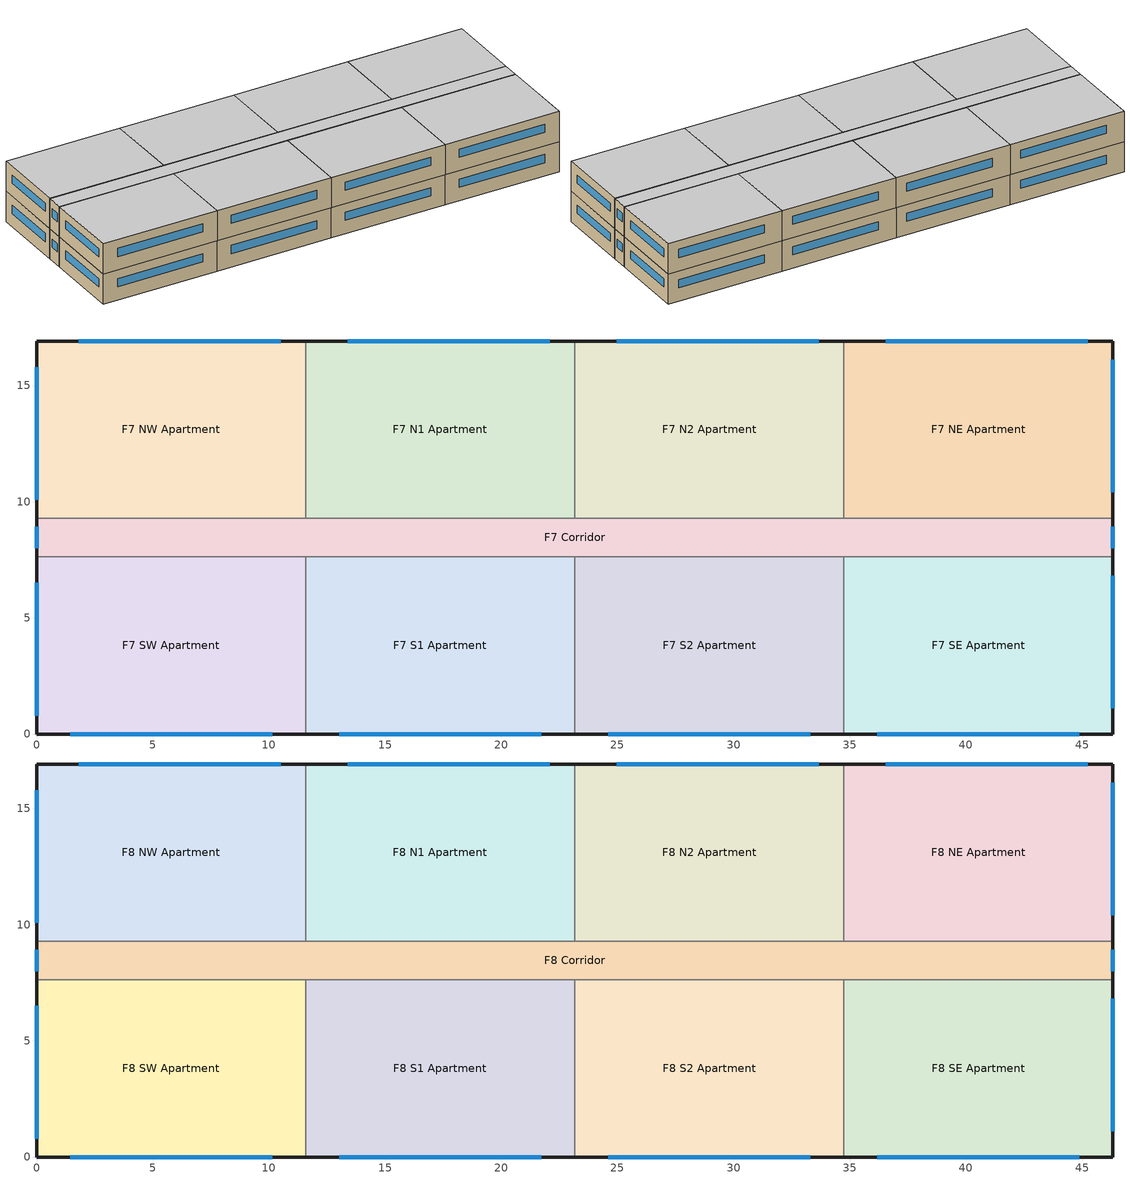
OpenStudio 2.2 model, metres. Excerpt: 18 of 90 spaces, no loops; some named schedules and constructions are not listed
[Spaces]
F7 SE Apartment
 floor to F6 SE Apartment: 46.33,7.62 46.33,0 34.75,0 34.75,7.62 z18.29
 wall outside: 34.75,0 46.33,0 46.33,7.62 z18.29:21.33
 wall to F7 S2 Apartment: 34.75,7.62 34.75,0 z18.29:21.33
 wall to F7 Corridor: 46.33,7.62 34.75,7.62 z18.29:21.33
 window: 46.33,1.1 46.33,6.81 / 36.19,0 44.88,0 z19.64:20.46
F7 N2 Apartment
 floor to F6 N2 Apartment: 34.75,16.92 34.75,9.3 23.16,9.3 23.16,16.92 z18.29
 wall outside: 34.75,16.92 23.16,16.92 z18.29:21.33
 wall to F7 Corridor: 23.16,9.3 34.75,9.3 z18.29:21.33
 wall to F7 NE Apartment: 34.75,9.3 34.75,16.92 z18.29:21.33
 wall to F7 N1 Apartment: 23.16,16.92 23.16,9.3 z18.29:21.33
 window: 33.66,16.92 24.98,16.92 z19.64:20.46
F7 NE Apartment
 floor to F6 NE Apartment: 46.33,16.92 46.33,9.3 34.75,9.3 34.75,16.92 z18.29
 wall outside: 46.33,9.3 46.33,16.92 34.75,16.92 z18.29:21.33
 wall to F7 Corridor: 34.75,9.3 46.33,9.3 z18.29:21.33
 window: 45.25,16.92 36.56,16.92 / 46.33,10.4 46.33,16.11 z19.64:20.46
F7 S2 Apartment
 floor to F6 S2 Apartment: 34.75,7.62 34.75,0 23.16,0 23.16,7.62 z18.29
 wall outside: 23.16,0 34.75,0 z18.29:21.33
 wall to F7 Corridor: 34.75,7.62 23.16,7.62 z18.29:21.33
 wall to F7 S1 Apartment: 23.16,7.62 23.16,0 z18.29:21.33
 window: 24.61,0 33.3,0 z19.64:20.46
F7 NW Apartment
 floor to F6 NW Apartment: 11.58,16.92 11.58,9.3 0,9.3 0,16.92 z18.29
 wall outside: 11.58,16.92 0,16.92 0,9.3 z18.29:21.33
 wall to F7 Corridor: 0,9.3 11.58,9.3 z18.29:21.33
 wall to F7 N1 Apartment: 11.58,9.3 11.58,16.92 z18.29:21.33
 window: 0,15.8 0,10.08 / 10.5,16.92 1.81,16.92 z19.64:20.46
F7 N1 Apartment
 floor to F6 N1 Apartment: 23.16,16.92 23.16,9.3 11.58,9.3 11.58,16.92 z18.29
 wall outside: 23.16,16.92 11.58,16.92 z18.29:21.33
 wall to F7 Corridor: 11.58,9.3 23.16,9.3 z18.29:21.33
 window: 22.08,16.92 13.4,16.92 z19.64:20.46
F7 S1 Apartment
 floor to F6 S1 Apartment: 23.16,7.62 23.16,0 11.58,0 11.58,7.62 z18.29
 wall outside: 11.58,0 23.16,0 z18.29:21.33
 wall to F7 Corridor: 23.16,7.62 11.58,7.62 z18.29:21.33
 wall to F7 SW Apartment: 11.58,7.62 11.58,0 z18.29:21.33
 window: 13.03,0 21.72,0 z19.64:20.46
F7 Corridor
 floor to F6 Corridor: 46.33,9.3 46.33,7.62 0,7.62 0,9.3 z18.29
 wall outside: 0,9.3 0,7.62 / 46.33,7.62 46.33,9.3 z18.29:21.33
 wall to F7 SW Apartment: 0,7.62 11.58,7.62 z18.29:21.33
 window: 0,8.91 0,8 / 46.33,8 46.33,8.91 z19.64:20.46
F7 SW Apartment
 floor to F6 SW Apartment: 11.58,7.62 11.58,0 0,0 0,7.62 z18.29
 wall outside: 0,7.62 0,0 11.58,0 z18.29:21.33
 window: 1.45,0 10.13,0 / 0,6.5 0,0.79 z19.64:20.46
F8 SW Apartment
 floor to F7 SW Apartment: 11.58,7.62 11.58,0 0,0 0,7.62 z21.33
 wall outside: 0,7.62 0,0 11.58,0 z21.33:24.38
 wall to F8 Corridor: 11.58,7.62 0,7.62 z21.33:24.38
 wall to F8 S1 Apartment: 11.58,0 11.58,7.62 z21.33:24.38
 window: 1.45,0 10.13,0 / 0,6.5 0,0.79 z22.69:23.51
 ceiling to F9 SW Apartment: 11.58,0 11.58,7.62 0,7.62 0,0 z24.38
F8 N1 Apartment
 floor to F7 N1 Apartment: 23.16,16.92 23.16,9.3 11.58,9.3 11.58,16.92 z21.33
 wall outside: 23.16,16.92 11.58,16.92 z21.33:24.38
 wall to F8 NW Apartment: 11.58,16.92 11.58,9.3 z21.33:24.38
 wall to F8 Corridor: 11.58,9.3 23.16,9.3 z21.33:24.38
 wall to F8 N2 Apartment: 23.16,9.3 23.16,16.92 z21.33:24.38
 window: 22.08,16.92 13.4,16.92 z22.69:23.51
 ceiling to F9 N1 Apartment: 23.16,9.3 23.16,16.92 11.58,16.92 11.58,9.3 z24.38
F8 N2 Apartment
 floor to F7 N2 Apartment: 34.75,16.92 34.75,9.3 23.16,9.3 23.16,16.92 z21.33
 wall outside: 34.75,16.92 23.16,16.92 z21.33:24.38
 wall to F8 Corridor: 23.16,9.3 34.75,9.3 z21.33:24.38
 wall to F8 NE Apartment: 34.75,9.3 34.75,16.92 z21.33:24.38
 window: 33.66,16.92 24.98,16.92 z22.69:23.51
 ceiling to F9 N2 Apartment: 34.75,9.3 34.75,16.92 23.16,16.92 23.16,9.3 z24.38
F8 Corridor
 floor to F7 Corridor: 46.33,9.3 46.33,7.62 0,7.62 0,9.3 z21.33
 wall outside: 46.33,7.62 46.33,9.3 / 0,9.3 0,7.62 z21.33:24.38
 wall to F8 S1 Apartment: 11.58,7.62 23.16,7.62 z21.33:24.38
 wall to F8 SE Apartment: 34.75,7.62 46.33,7.62 z21.33:24.38
 wall to F8 NE Apartment: 46.33,9.3 34.75,9.3 z21.33:24.38
 wall to F8 NW Apartment: 11.58,9.3 0,9.3 z21.33:24.38
 wall to F8 S2 Apartment: 23.16,7.62 34.75,7.62 z21.33:24.38
 window: 46.33,8 46.33,8.91 / 0,8.91 0,8 z22.69:23.51
 ceiling to F9 Corridor: 46.33,7.62 46.33,9.3 0,9.3 0,7.62 z24.38
F8 S1 Apartment
 floor to F7 S1 Apartment: 23.16,7.62 23.16,0 11.58,0 11.58,7.62 z21.33
 wall outside: 11.58,0 23.16,0 z21.33:24.38
 wall to F8 S2 Apartment: 23.16,0 23.16,7.62 z21.33:24.38
 window: 13.03,0 21.72,0 z22.69:23.51
 ceiling to F9 S1 Apartment: 23.16,0 23.16,7.62 11.58,7.62 11.58,0 z24.38
F8 S2 Apartment
 floor to F7 S2 Apartment: 34.75,7.62 34.75,0 23.16,0 23.16,7.62 z21.33
 wall outside: 23.16,0 34.75,0 z21.33:24.38
 wall to F8 SE Apartment: 34.75,0 34.75,7.62 z21.33:24.38
 window: 24.61,0 33.3,0 z22.69:23.51
 ceiling to F9 S2 Apartment: 34.75,0 34.75,7.62 23.16,7.62 23.16,0 z24.38
F8 SE Apartment
 floor to F7 SE Apartment: 46.33,7.62 46.33,0 34.75,0 34.75,7.62 z21.33
 wall outside: 34.75,0 46.33,0 46.33,7.62 z21.33:24.38
 window: 46.33,1.1 46.33,6.81 / 36.19,0 44.88,0 z22.69:23.51
 ceiling to F9 SE Apartment: 46.33,0 46.33,7.62 34.75,7.62 34.75,0 z24.38
F8 NW Apartment
 floor to F7 NW Apartment: 11.58,16.92 11.58,9.3 0,9.3 0,16.92 z21.33
 wall outside: 11.58,16.92 0,16.92 0,9.3 z21.33:24.38
 window: 0,15.8 0,10.08 / 10.5,16.92 1.81,16.92 z22.69:23.51
 ceiling to F9 NW Apartment: 11.58,9.3 11.58,16.92 0,16.92 0,9.3 z24.38
F8 NE Apartment
 floor to F7 NE Apartment: 46.33,16.92 46.33,9.3 34.75,9.3 34.75,16.92 z21.33
 wall outside: 46.33,9.3 46.33,16.92 34.75,16.92 z21.33:24.38
 window: 45.25,16.92 36.56,16.92 / 46.33,10.4 46.33,16.11 z22.69:23.51
 ceiling to F9 NE Apartment: 46.33,9.3 46.33,16.92 34.75,16.92 34.75,9.3 z24.38
[Site]
Schefferville_PQ_CAN: Latitude {deg}=54.8; Longitude {deg}=-66.82; Time Zone {hr}=-5; Elevation {m}=521; Terrain=City
[Building]
NECB 2011-HighriseApartment-NECB HDD Method-CAN_PQ_Schefferville.718280_CWEC.epw created: 2017-07-10 19:24:57 +0000: North Axis {deg}=0; Default Construction Set=NECB 2011 - HighApt - NECB HDD Method at climate 8; Standards Number of Stories=10; Standards Number of Above Ground Stories=10; Standards Building Type=HighriseApartment
[Site:GroundTemperature:BuildingSurface]
19.527, 19.502, 19.536, 19.598, 20.002, 21.64, 22.225, 22.375, 21.449, 20.121, 19.802, 19.633
[Site:WaterMainsTemperature]
Calculation Method=Correlation; Annual Average Outdoor Air Temperature {C}=-4.14167; Maximum Difference In Monthly Average Outdoor Air Temperatures {deltaC}=34.6
[SizingPeriod:DesignDay] Barometric Pressure {Pa}=95221; Sky Clearness=0; Rain Indicator=0; Snow Indicator=0; Day of Month=21; Daylight Saving Time Indicator=0; Humidity Indicating Type=Wetbulb; Dry-Bulb Temperature Range Modifier Type=DefaultMultipliers
Name | Maximum Dry-Bulb Temperature {C} | Daily Dry-Bulb Temperature Range {deltaC} | Humidity Indicating Conditions at Maximum Dry-Bulb | Wind Speed {m/s} | Wind Direction {deg} | Month | Day Type | Solar Model Indicator | ASHRAE Taub | ASHRAE Taud
Schefferville Ann Clg .4% Condns WB=>MDB | 20.9 | 8.9 | 16.6 | 5 | 220 | 7 | SummerDesignDay | ASHRAETau | 0.406 | 2.08
Schefferville Ann Clg .4% Condns DB=>MWB | 23.5 | 8.9 | 15 | 5 | 220 | 7 | SummerDesignDay | ASHRAETau | 0.406 | 2.08
Schefferville Ann Htg 99.6% Condns DB | -36.9 | 0 | -36.9 | 2.4 | 160 | 1 | WinterDesignDay | ASHRAEClearSky
[Material:NoMass]
CP02 CARPET PAD: Roughness=VeryRough; Thermal Resistance {m2-K/W}=0.21648; Thermal Absorptance=0.9; Solar Absorptance=0.7; Visible Absorptance=0.8
[Material]
Name | Roughness | Thickness {m} | Conductivity {W/m-K} | Density {kg/m3} | Specific Heat {J/kg-K} | Thermal Absorptance | Solar Absorptance | Visible Absorptance
100mm Normalweight concrete floor | MediumSmooth | 0.1016 | 2.31 | 2322 | 832
G01 13mm gypsum board | Smooth | 0.0127 | 0.16 | 800 | 1090 | 0.9 | 0.7 | 0.5
G05 25mm wood | MediumSmooth | 0.0254 | 0.15 | 608 | 1630 | 0.9 | 0.5 | 0.5
[Construction]
Typical Interior Floor: 100mm Normalweight concrete floor, CP02 CARPET PAD
Typical Interior Wall: G01 13mm gypsum board, G01 13mm gypsum board
Typical Interior Ceiling: CP02 CARPET PAD, 100mm Normalweight concrete floor
Typical Interior Window: Clear 3mm
Typical Interior Door; Typical Interior Partition: G05 25mm wood
Customized Fenestration: cond=0.160 tvis=0.220 tsol=0.232: Customized Fenestration:: cond=0.160 tvis=0.220 tsol=0.232
Customized Fenestration: cond=0.160 tvis=0.441 tsol=0.279: Customized Fenestration:: cond=0.160 tvis=0.441 tsol=0.279
Customized Fenestration: cond=0.160 tvis=0.294 tsol=0.332: Customized Fenestration:: cond=0.160 tvis=0.294 tsol=0.332
Customized Fenestration: cond=0.160 tvis=0.898 tsol=0.837: Customized Fenestration:: cond=0.160 tvis=0.898 tsol=0.837
[DefaultConstructionSet]
NECB 2011 - HighApt - NECB HDD Method at climate 8: Default Exterior Surface Constructions=NECB 2011 - HighApt - NECB HDD Method at climate 8; Default Interior Surface Constructions=Default Surface Constructions 2; Default Ground Contact Surface Constructions=NECB 2011 - HighApt - NECB HDD Method at climate 9; Default Exterior SubSurface Constructions=NECB 2011 - HighApt - NECB HDD Method at climate 8; Default Interior SubSurface Constructions=Default Sub Surface Constructions 2; Interior Partition Construction=Typical Interior Partition
[DefaultSurfaceConstructions]
Name | Floor Construction | Wall Construction | Roof Ceiling Construction
Default Surface Constructions 2 | Typical Interior Floor | Typical Interior Wall | Typical Interior Ceiling
NECB 2011 - HighApt - NECB HDD Method at climate 8 | Customized opaque construction {67de7236-55ff-40dc-9b20-317928c565ed} to conductance of 0.142 | Customized opaque construction {4d4a765c-db68-485f-ab31-9d598f427766} to conductance of 0.183 | Customized opaque construction {a1f6b738-4c50-45bb-94c7-4642820f3728} to conductance of 0.142
NECB 2011 - HighApt - NECB HDD Method at climate 9 | Customized opaque construction {af49dda3-b49d-4cc1-a904-a286c5a75772} to conductance of 0.379 | Customized opaque construction {af49dda3-b49d-4cc1-a904-a286c5a75772} to conductance of 0.21 | Customized opaque construction {af49dda3-b49d-4cc1-a904-a286c5a75772} to conductance of 0.21
[DefaultSubSurfaceConstructions]
Name | Fixed Window Construction | Operable Window Construction | Door Construction | Glass Door Construction | Overhead Door Construction | Skylight Construction | Tubular Daylight Dome Construction | Tubular Daylight Diffuser Construction
Default Sub Surface Constructions 2 | Typical Interior Window | Typical Interior Window | Typical Interior Door
NECB 2011 - HighApt - NECB HDD Method at climate 8 | Customized Fenestration: cond=0.160 tvis=0.220 tsol=0.232 | Customized Fenestration: cond=0.160 tvis=0.220 tsol=0.232 | Customized opaque construction {1b77a251-163b-4666-abed-945239e6c009} to conductance of 1.6 | Customized Fenestration: cond=0.160 tvis=0.441 tsol=0.279 | Customized opaque construction {7ef48a19-9d7f-46e7-96e6-fd971de7b934} to conductance of 1.6 | Customized Fenestration: cond=0.160 tvis=0.294 tsol=0.332 | Customized Fenestration: cond=0.160 tvis=0.898 tsol=0.837 | Customized Fenestration: cond=0.160 tvis=0.898 tsol=0.837
[WindowMaterial:Glazing]
Clear 3mm: Optical Data Type=SpectralAverage; Thickness {m}=0.003; Solar Transmittance at Normal Incidence=0.837; Front Side Solar Reflectance at Normal Incidence=0.075; Back Side Solar Reflectance at Normal Incidence=0.075; Visible Transmittance at Normal Incidence=0.898; Front Side Visible Reflectance at Normal Incidence=0.081; Back Side Visible Reflectance at Normal Incidence=0.081; Infrared Transmittance at Normal Incidence=0; Front Side Infrared Hemispherical Emissivity=0.84; Back Side Infrared Hemispherical Emissivity=0.84; Conductivity {W/m-K}=0.9; Dirt Correction Factor for Solar and Visible Transmittance=1; Solar Diffusing=No
[WindowMaterial:SimpleGlazingSystem] U-Factor {W/m2-K}=1.6; Solar Heat Gain Coefficient=0.6; Visible Transmittance=0.21
Customized Fenestration:: cond=0.160 tvis=0.220 tsol=0.232; Customized Fenestration:: cond=0.160 tvis=0.441 tsol=0.279; Customized Fenestration:: cond=0.160 tvis=0.294 tsol=0.332; Customized Fenestration:: cond=0.160 tvis=0.898 tsol=0.837
[Space] Part of Total Floor Area=Yes
Name | Space Type | Building Story | Thermal Zone
F8 SE Apartment | Space Function Dwelling Unit(s) | Building Story 8 | Sp-F8 SE Apartment Sys-1 Flr-3 Sch-G HPlcmt-south ZN
F8 SW Apartment | Space Function Dwelling Unit(s) | Building Story 8 | Sp-F8 SW Apartment Sys-1 Flr-3 Sch-G HPlcmt-south ZN
F7 S1 Apartment | Space Function Dwelling Unit(s) | Building Story 7 | Sp-F7 S1 Apartment Sys-1 Flr-6 Sch-G HPlcmt-south ZN
F7 SE Apartment | Space Function Dwelling Unit(s) | Building Story 7 | Sp-F7 SE Apartment Sys-1 Flr-6 Sch-G HPlcmt-south ZN
F7 NW Apartment | Space Function Dwelling Unit(s) | Building Story 7 | Sp-F7 NW Apartment Sys-1 Flr-6 Sch-G HPlcmt-north ZN
F7 N2 Apartment | Space Function Dwelling Unit(s) | Building Story 7 | Sp-F7 N2 Apartment Sys-1 Flr-6 Sch-G HPlcmt-north ZN
F7 SW Apartment | Space Function Dwelling Unit(s) | Building Story 7 | Sp-F7 SW Apartment Sys-1 Flr-6 Sch-G HPlcmt-south ZN
F8 N1 Apartment | Space Function Dwelling Unit(s) | Building Story 8 | Sp-F8 N1 Apartment Sys-1 Flr-3 Sch-G HPlcmt-north ZN
F7 NE Apartment | Space Function Dwelling Unit(s) | Building Story 7 | Sp-F7 NE Apartment Sys-1 Flr-6 Sch-G HPlcmt-north ZN
F8 N2 Apartment | Space Function Dwelling Unit(s) | Building Story 8 | Sp-F8 N2 Apartment Sys-1 Flr-3 Sch-G HPlcmt-north ZN
F7 S2 Apartment | Space Function Dwelling Unit(s) | Building Story 7 | Sp-F7 S2 Apartment Sys-1 Flr-6 Sch-G HPlcmt-south ZN
F8 NE Apartment | Space Function Dwelling Unit(s) | Building Story 8 | Sp-F8 NE Apartment Sys-1 Flr-3 Sch-G HPlcmt-north ZN
F8 Corridor | Space Function Corr. < 2.4m wide-sch-G | Building Story 8 | Sp-F8 Corridor Sys-1 Flr-3 Sch-G HPlcmt-east ZN
F8 S1 Apartment | Space Function Dwelling Unit(s) | Building Story 8 | Sp-F8 S1 Apartment Sys-1 Flr-3 Sch-G HPlcmt-south ZN
F7 N1 Apartment | Space Function Dwelling Unit(s) | Building Story 7 | Sp-F7 N1 Apartment Sys-1 Flr-6 Sch-G HPlcmt-north ZN
F8 NW Apartment | Space Function Dwelling Unit(s) | Building Story 8 | Sp-F8 NW Apartment Sys-1 Flr-3 Sch-G HPlcmt-north ZN
F8 S2 Apartment | Space Function Dwelling Unit(s) | Building Story 8 | Sp-F8 S2 Apartment Sys-1 Flr-3 Sch-G HPlcmt-south ZN
F7 Corridor | Space Function Corr. < 2.4m wide-sch-G | Building Story 7 | Sp-F7 Corridor Sys-1 Flr-6 Sch-G HPlcmt-east ZN
[BuildingStory]
Name | Nominal Z Coordinate {m}
Building Story 7 | 18.2871
Building Story 8 | 21.3349
[SpaceType] Standards Building Type=Space Function
Name | Default Schedule Set | Design Specification Outdoor Air Object | Standards Space Type
Space Function Corr. < 2.4m wide-sch-G | Space Function Corr. < 2.4m wide-sch-G Schedule Set | Space Function Corr. < 2.4m wide-sch-G Ventilation | Corr. < 2.4m wide-sch-G
Space Function Dwelling Unit(s) | Space Function Dwelling Unit(s) Schedule Set | Space Function Dwelling Unit(s) Ventilation | Dwelling Unit(s)
[People:Definition]
Space Function Dwelling Unit(s) People Definition: Number of People Calculation Method=People/Area; People per Space Floor Area {person/m2}=0.0166841; Fraction Radiant=0.3
[People] Work Efficiency Schedule=Work Efficiency Schedule; Clothing Insulation Schedule=Clothing Schedule; Air Velocity Schedule=Air Velocity Schedule
Name | People Definition | Space or SpaceType
Space Function Corr. < 2.4m wide-sch-G People | Space Function Corr. < 2.4m wide-sch-G People Definition | Space Function Corr. < 2.4m wide-sch-G
Space Function Dwelling Unit(s) People | Space Function Dwelling Unit(s) People Definition | Space Function Dwelling Unit(s)
[Lights:Definition]
Space Function Dwelling Unit(s) Lights Definition: Design Level Calculation Method=Watts/Area; Watts per Space Floor Area {W/m2}=4.99996; Fraction Radiant=0.5; Fraction Visible=0.2
[Lights]
Name | Lights Definition | Space or SpaceType
Space Function Corr. < 2.4m wide-sch-G Lights | Space Function Corr. < 2.4m wide-sch-G Lights Definition | Space Function Corr. < 2.4m wide-sch-G
Space Function Dwelling Unit(s) Lights | Space Function Dwelling Unit(s) Lights Definition | Space Function Dwelling Unit(s)
[DesignSpecification:OutdoorAir] Outdoor Air Method=Sum
Name | Outdoor Air Flow per Floor Area {m3/s-m2}
Space Function Corr. < 2.4m wide-sch-G Ventilation | 0.0003048
Space Function Dwelling Unit(s) Ventilation | 0.00034544
[DefaultScheduleSet] Number of People Schedule=NECB-G-Occupancy; People Activity Level Schedule=NECB-Activity; Lighting Schedule=NECB-G-Lighting; Electric Equipment Schedule=NECB-G-Electric-Equipment; Infiltration Schedule=Always On
Space Function Corr. < 2.4m wide-sch-G Schedule Set; Space Function Dwelling Unit(s) Schedule Set
[ThermostatSetpoint:DualSetpoint] Heating Setpoint Temperature Schedule=NECB-G-Thermostat Setpoint-Heating; Cooling Setpoint Temperature Schedule=NECB-G-Thermostat Setpoint-Cooling
Space Function Dwelling Unit(s) Thermostat 96; Space Function Dwelling Unit(s) Thermostat 97; Space Function Dwelling Unit(s) Thermostat 98; Space Function Dwelling Unit(s) Thermostat 99; Space Function Corr. < 2.4m wide-sch-G Thermostat 13; Space Function Dwelling Unit(s) Thermostat 100; Space Function Dwelling Unit(s) Thermostat 101; Space Function Dwelling Unit(s) Thermostat 102; Space Function Dwelling Unit(s) Thermostat 103; Space Function Dwelling Unit(s) Thermostat 119; Space Function Dwelling Unit(s) Thermostat 120; Space Function Dwelling Unit(s) Thermostat 121; Space Function Dwelling Unit(s) Thermostat 122; Space Function Corr. < 2.4m wide-sch-G Thermostat 16; Space Function Dwelling Unit(s) Thermostat 123; Space Function Dwelling Unit(s) Thermostat 124; Space Function Dwelling Unit(s) Thermostat 125; Space Function Dwelling Unit(s) Thermostat 126
[ElectricEquipment]
Space Function Dwelling Unit(s) Elec Equip: Electric Equipment Definition=Space Function Dwelling Unit(s) Elec Equip Definition; Space or SpaceType=Space Function Dwelling Unit(s)
[SpaceInfiltration:DesignFlowRate] Schedule=Always On Discrete; Design Flow Rate Calculation Method=Flow/ExteriorArea; Flow per Exterior Surface Area {m3/s-m2}=0.00025; Constant Term Coefficient=0; Temperature Term Coefficient=0; Velocity Term Coefficient=0.224; Velocity Squared Term Coefficient=0
Name | Space or SpaceType
F7 Corridor Infiltration | F7 Corridor
F7 N1 Apartment Infiltration | F7 N1 Apartment
F7 N2 Apartment Infiltration | F7 N2 Apartment
F7 NE Apartment Infiltration | F7 NE Apartment
F7 NW Apartment Infiltration | F7 NW Apartment
F7 S1 Apartment Infiltration | F7 S1 Apartment
F7 S2 Apartment Infiltration | F7 S2 Apartment
F7 SE Apartment Infiltration | F7 SE Apartment
F7 SW Apartment Infiltration | F7 SW Apartment
F8 Corridor Infiltration | F8 Corridor
F8 N1 Apartment Infiltration | F8 N1 Apartment
F8 N2 Apartment Infiltration | F8 N2 Apartment
F8 NE Apartment Infiltration | F8 NE Apartment
F8 NW Apartment Infiltration | F8 NW Apartment
F8 S1 Apartment Infiltration | F8 S1 Apartment
F8 S2 Apartment Infiltration | F8 S2 Apartment
F8 SE Apartment Infiltration | F8 SE Apartment
F8 SW Apartment Infiltration | F8 SW Apartment
[ThermalZone] Use Ideal Air Loads=No
Name | Thermostat
Sp-F8 N1 Apartment Sys-1 Flr-3 Sch-G HPlcmt-north ZN | Space Function Dwelling Unit(s) Thermostat 96
Sp-F8 NE Apartment Sys-1 Flr-3 Sch-G HPlcmt-north ZN | Space Function Dwelling Unit(s) Thermostat 97
Sp-F8 N2 Apartment Sys-1 Flr-3 Sch-G HPlcmt-north ZN | Space Function Dwelling Unit(s) Thermostat 98
Sp-F8 NW Apartment Sys-1 Flr-3 Sch-G HPlcmt-north ZN | Space Function Dwelling Unit(s) Thermostat 99
Sp-F8 Corridor Sys-1 Flr-3 Sch-G HPlcmt-east ZN | Space Function Corr. < 2.4m wide-sch-G Thermostat 13
Sp-F8 S2 Apartment Sys-1 Flr-3 Sch-G HPlcmt-south ZN | Space Function Dwelling Unit(s) Thermostat 100
Sp-F8 SE Apartment Sys-1 Flr-3 Sch-G HPlcmt-south ZN | Space Function Dwelling Unit(s) Thermostat 101
Sp-F8 SW Apartment Sys-1 Flr-3 Sch-G HPlcmt-south ZN | Space Function Dwelling Unit(s) Thermostat 102
Sp-F8 S1 Apartment Sys-1 Flr-3 Sch-G HPlcmt-south ZN | Space Function Dwelling Unit(s) Thermostat 103
Sp-F7 N2 Apartment Sys-1 Flr-6 Sch-G HPlcmt-north ZN | Space Function Dwelling Unit(s) Thermostat 119
Sp-F7 N1 Apartment Sys-1 Flr-6 Sch-G HPlcmt-north ZN | Space Function Dwelling Unit(s) Thermostat 120
Sp-F7 NW Apartment Sys-1 Flr-6 Sch-G HPlcmt-north ZN | Space Function Dwelling Unit(s) Thermostat 121
Sp-F7 NE Apartment Sys-1 Flr-6 Sch-G HPlcmt-north ZN | Space Function Dwelling Unit(s) Thermostat 122
Sp-F7 Corridor Sys-1 Flr-6 Sch-G HPlcmt-east ZN | Space Function Corr. < 2.4m wide-sch-G Thermostat 16
Sp-F7 SE Apartment Sys-1 Flr-6 Sch-G HPlcmt-south ZN | Space Function Dwelling Unit(s) Thermostat 123
Sp-F7 SW Apartment Sys-1 Flr-6 Sch-G HPlcmt-south ZN | Space Function Dwelling Unit(s) Thermostat 124
Sp-F7 S1 Apartment Sys-1 Flr-6 Sch-G HPlcmt-south ZN | Space Function Dwelling Unit(s) Thermostat 125
Sp-F7 S2 Apartment Sys-1 Flr-6 Sch-G HPlcmt-south ZN | Space Function Dwelling Unit(s) Thermostat 126
